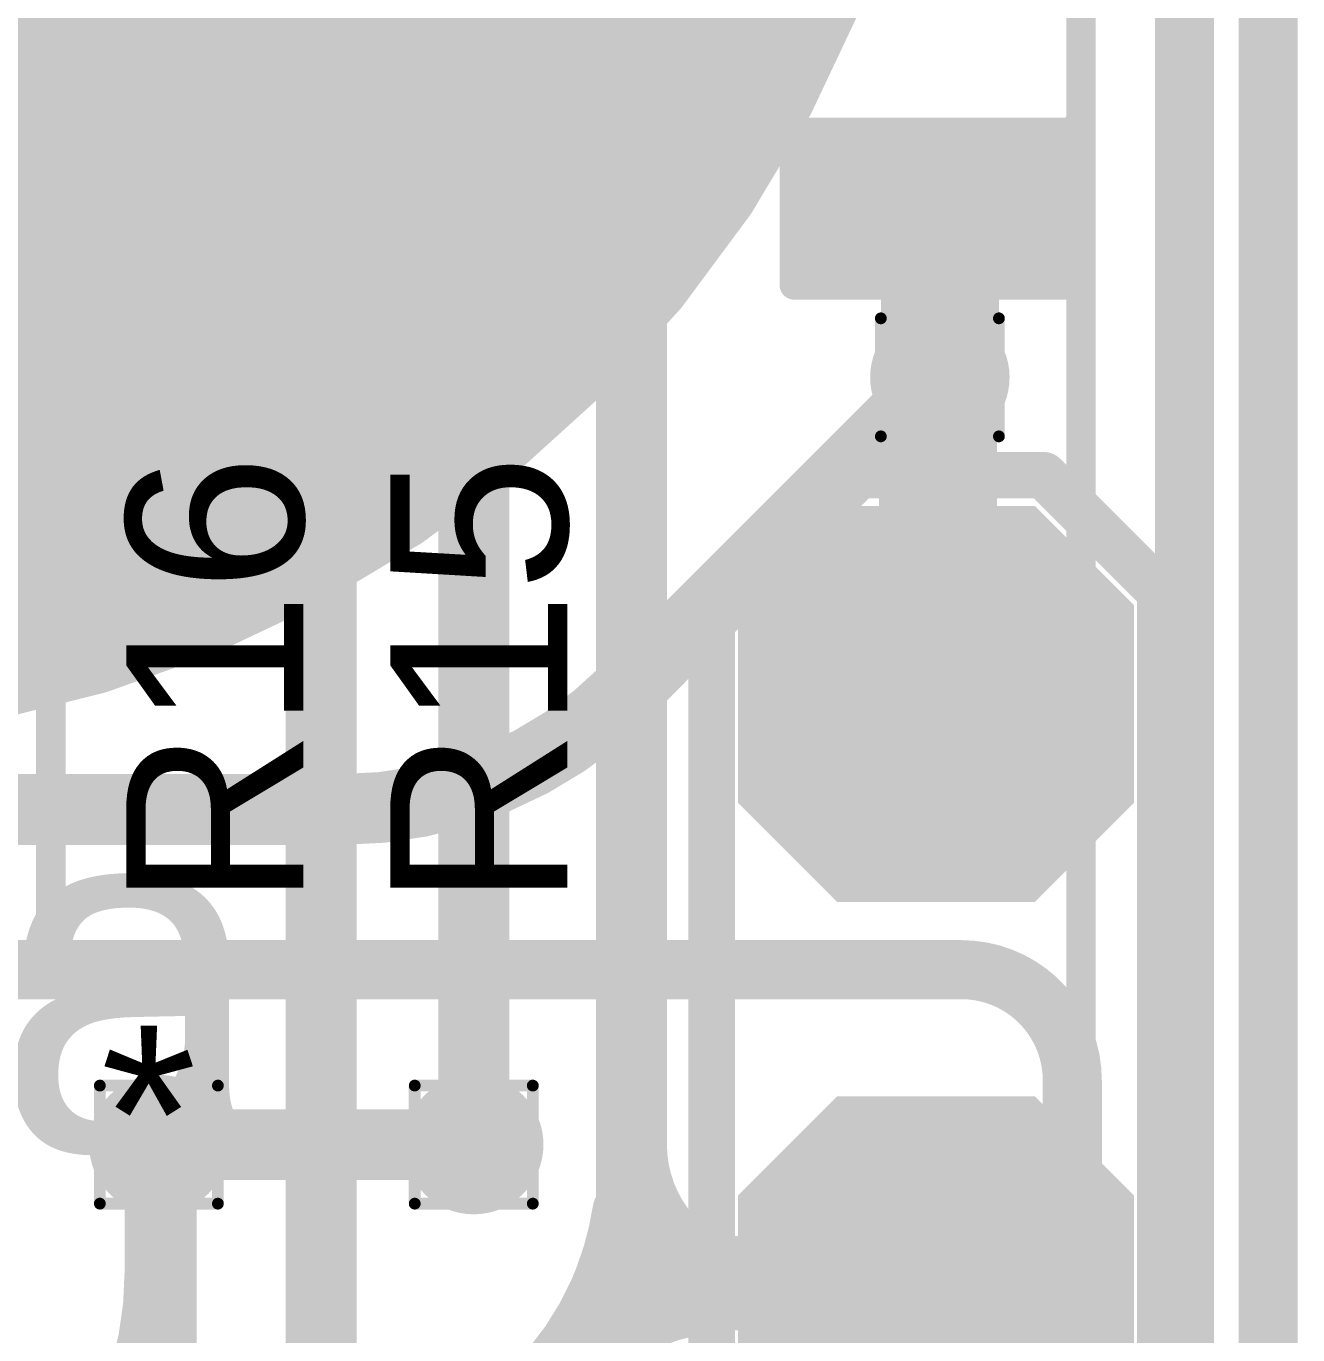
# Model space of a CAD drawing. Header units: inches. Extents: x -17 to 443, y -40 to 218.
# Drawn here: x 168.08 to 173.55, y 15.9 to 21.54 of the extents above; entities that cross this region are included whole.
import ezdxf

# ---------------------------------------------------------------- set-up
doc = ezdxf.new("R2010")
doc.units = ezdxf.units.IN
for name, color, linetype in [('Board Outline', 216, 'Continuous'), ('Bottom Layer', 5, 'Continuous'), ('Bottom Overlay', 54, 'Continuous'), ('Bottom Paste', 16, 'Continuous'), ('Bottom Solder', 6, 'Continuous'), ('Drill Drawing', 1, 'Continuous'), ('Fabrication', 76, 'Continuous'), ('Top Layer', 1, 'Continuous'), ('Top Overlay', 2, 'Continuous'), ('Top Paste', 8, 'Continuous'), ('Top Solder', 216, 'Continuous'), ('Via Holes', 16, 'Continuous')]:
    doc.layers.add(name, color=color, linetype=linetype)
doc.styles.add('Arial', font='', dxfattribs={"height": 0.2})
doc.styles.add('Arial Black_Bold', font='', dxfattribs={"height": 0.2})
doc.styles.get('Arial').set_extended_font_data('Arial')
doc.styles.get('Arial Black_Bold').set_extended_font_data('Arial Black', bold=True)

# ---------------------------------------------------------------- blocks, each defined once
blk = doc.blocks.new('SEMG_PAD_B_68')
at = {"layer": 'Bottom Layer'}
h = blk.add_hatch(color=5, dxfattribs=at)
edge = h.paths.add_edge_path()
edge.add_arc((0, -9.9872), 5, 0, 360)
at = {"layer": 'Bottom Paste'}
h = blk.add_hatch(color=16, dxfattribs=at)
edge = h.paths.add_edge_path()
edge.add_arc((0, -9.9872), 5, 0, 360)
at = {"layer": 'Bottom Solder'}
h = blk.add_hatch(color=6, dxfattribs=at)
edge = h.paths.add_edge_path()
edge.add_arc((0, -9.9872), 5.1016, 0, 360)
at = {"layer": 'Bottom Overlay'}
blk.add_lwpolyline([(-5.6832, 10.9657, 0.127, 0.127, 0), (-5.6832, -10.9657, 0.127, 0.127, 0)], format="xyseb", dxfattribs=at)
blk = doc.blocks.new('LED_0603_201')
at = {"layer": 'Top Layer'}
for points in [[(-1, 0.5), (-0.5, 0.5), (-0.5, -0.5), (-1, -0.5)], [(0.5, 0.5), (1, 0.5), (1, -0.5), (0.5, -0.5)]]:
    blk.add_hatch(color=1, dxfattribs=at).paths.add_polyline_path(points)
at = {"layer": 'Top Overlay'}
blk.add_hatch(color=2, dxfattribs=at).paths.add_polyline_path([(1.1176, -0.6604), (1.7526, -0.6604), (1.7526, 0.6604), (1.1176, 0.6604)])
at = {"layer": 'Top Paste'}
for points in [[(-1, 0.5), (-0.5, 0.5), (-0.5, -0.5), (-1, -0.5)], [(0.5, 0.5), (1, 0.5), (1, -0.5), (0.5, -0.5)]]:
    blk.add_hatch(color=8, dxfattribs=at).paths.add_polyline_path(points)
at = {"layer": 'Top Solder'}
for points in [[(-1.1016, 0.6016), (-0.3984, 0.6016), (-0.3984, -0.6016), (-1.1016, -0.6016)], [(0.3984, 0.6016), (1.1016, 0.6016), (1.1016, -0.6016), (0.3984, -0.6016)]]:
    blk.add_hatch(color=216, dxfattribs=at).paths.add_polyline_path(points)
at = {"layer": 'Top Overlay'}
for points in [[(-1.1176, 0.6096, 0.127, 0.127, 0), (-0.4318, 0.6096, 0.127, 0.127, 0)], [(-1.1176, 0.6096, 0.127, 0.127, 0), (-1.1176, -0.6096, 0.127, 0.127, 0)], [(0.4318, 0.6096, 0.127, 0.127, 0), (1.1176, 0.6096, 0.127, 0.127, 0)], [(1.1176, 0.6096, 0.127, 0.127, 0), (1.1176, -0.6096, 0.127, 0.127, 0)], [(-1.1176, -0.6096, 0.127, 0.127, 0), (-0.4318, -0.6096, 0.127, 0.127, 0)], [(0.4318, -0.6096, 0.127, 0.127, 0), (1.1176, -0.6096, 0.127, 0.127, 0)]]:
    blk.add_lwpolyline(points, format="xyseb", dxfattribs=at)
for points in [[(-1.1494, 0.6096, 0.0635, 0.0635, 1), (-1.0858, 0.6096, 0.0635, 0.0635, 1)], [(-1.1494, 0.6096, 0.0635, 0.0635, 1), (-1.0858, 0.6096, 0.0635, 0.0635, 1)], [(-0.4636, 0.6096, 0.0635, 0.0635, 1), (-0.4001, 0.6096, 0.0635, 0.0635, 1)], [(0.4001, 0.6096, 0.0635, 0.0635, 1), (0.4636, 0.6096, 0.0635, 0.0635, 1)], [(1.0859, 0.6096, 0.0635, 0.0635, 1), (1.1494, 0.6096, 0.0635, 0.0635, 1)], [(1.0859, 0.6096, 0.0635, 0.0635, 1), (1.1494, 0.6096, 0.0635, 0.0635, 1)], [(-1.1494, -0.6096, 0.0635, 0.0635, 1), (-1.0858, -0.6096, 0.0635, 0.0635, 1)], [(-1.1494, -0.6096, 0.0635, 0.0635, 1), (-1.0858, -0.6096, 0.0635, 0.0635, 1)], [(-0.4636, -0.6096, 0.0635, 0.0635, 1), (-0.4001, -0.6096, 0.0635, 0.0635, 1)], [(0.4001, -0.6096, 0.0635, 0.0635, 1), (0.4636, -0.6096, 0.0635, 0.0635, 1)], [(1.0859, -0.6096, 0.0635, 0.0635, 1), (1.1494, -0.6096, 0.0635, 0.0635, 1)], [(1.0859, -0.6096, 0.0635, 0.0635, 1), (1.1494, -0.6096, 0.0635, 0.0635, 1)]]:
    blk.add_lwpolyline(points, format="xyseb", close=True, dxfattribs=at)
blk = doc.blocks.new('4_P___SMD_W____CON__215')
at = {"layer": 'Top Layer'}
for points in [[(0.375, 0.75), (-0.375, 0.75), (-0.75, 0.375), (-0.75, -0.375), (-0.375, -0.75), (0.375, -0.75), (0.75, -0.375), (0.75, 0.375)], [(2.915, 0.75), (2.165, 0.75), (1.79, 0.375), (1.79, -0.375), (2.165, -0.75), (2.915, -0.75), (3.29, -0.375), (3.29, 0.375)]]:
    blk.add_hatch(color=1, dxfattribs=at).paths.add_polyline_path(points)
at = {"layer": 'Top Paste'}
for points in [[(0.375, 0.75), (-0.375, 0.75), (-0.75, 0.375), (-0.75, -0.375), (-0.375, -0.75), (0.375, -0.75), (0.75, -0.375), (0.75, 0.375)], [(2.915, 0.75), (2.165, 0.75), (1.79, 0.375), (1.79, -0.375), (2.165, -0.75), (2.915, -0.75), (3.29, -0.375), (3.29, 0.375)]]:
    blk.add_hatch(color=8, dxfattribs=at).paths.add_polyline_path(points)
at = {"layer": 'Top Solder'}
for points in [[(0.4258, 0.8516), (-0.4258, 0.8516), (-0.8516, 0.4258), (-0.8516, -0.4258), (-0.4258, -0.8516), (0.4258, -0.8516), (0.8516, -0.4258), (0.8516, 0.4258)], [(2.9658, 0.8516), (2.1142, 0.8516), (1.6884, 0.4258), (1.6884, -0.4258), (2.1142, -0.8516), (2.9658, -0.8516), (3.3916, -0.4258), (3.3916, 0.4258)]]:
    blk.add_hatch(color=216, dxfattribs=at).paths.add_polyline_path(points)
at = {"layer": 'Top Overlay'}
for points in [[(-0.9846, 0.4632, 0.2, 0.2, 0), (-0.4826, 0.9652, 0.2, 0.2, 0)], [(-0.3797, 0.9652, 0.2, 0.2, 0), (-0.4826, 0.9652, 0.2, 0.2, 0)], [(8.102, 0.9652, 0.2, 0.2, 0), (-0.3797, 0.9652, 0.2, 0.2, 0)], [(-0.9846, -0.4716, 0.2, 0.2, 0), (-0.9846, 0.4632, 0.2, 0.2, 0)], [(-0.491, -0.9652, 0.2, 0.2, 0), (-0.9846, -0.4716, 0.2, 0.2, 0)], [(8.1165, -0.9652, 0.2, 0.2, 0), (-0.491, -0.9652, 0.2, 0.2, 0)]]:
    blk.add_lwpolyline(points, format="xyseb", dxfattribs=at)
for points in [[(-0.5326, 0.9652, 0.1, 0.1, 1), (-0.4326, 0.9652, 0.1, 0.1, 1)], [(-0.5326, 0.9652, 0.1, 0.1, 1), (-0.4326, 0.9652, 0.1, 0.1, 1)], [(-0.4297, 0.9652, 0.1, 0.1, 1), (-0.3297, 0.9652, 0.1, 0.1, 1)], [(-0.4297, 0.9652, 0.1, 0.1, 1), (-0.3297, 0.9652, 0.1, 0.1, 1)], [(-1.0346, 0.4632, 0.1, 0.1, 1), (-0.9346, 0.4632, 0.1, 0.1, 1)], [(-1.0346, 0.4632, 0.1, 0.1, 1), (-0.9346, 0.4632, 0.1, 0.1, 1)], [(-1.0346, -0.4716, 0.1, 0.1, 1), (-0.9346, -0.4716, 0.1, 0.1, 1)], [(-1.0346, -0.4716, 0.1, 0.1, 1), (-0.9346, -0.4716, 0.1, 0.1, 1)], [(-0.541, -0.9652, 0.1, 0.1, 1), (-0.441, -0.9652, 0.1, 0.1, 1)], [(-0.541, -0.9652, 0.1, 0.1, 1), (-0.441, -0.9652, 0.1, 0.1, 1)]]:
    blk.add_lwpolyline(points, format="xyseb", close=True, dxfattribs=at)

msp = doc.modelspace()

# ---------------------------------------------------------------- hatches: boundary and pattern name
at = {"layer": 'Bottom Layer'}
h = msp.add_hatch(color=5, dxfattribs=at)
edge = h.paths.add_edge_path()
edge.add_arc((172.008, 20.025), 0.3, 0, 360)
h = msp.add_hatch(color=5, dxfattribs=at)
edge = h.paths.add_edge_path()
edge.add_arc((168.6473, 16.7235), 0.3, 0, 360)
h = msp.add_hatch(color=5, dxfattribs=at)
edge = h.paths.add_edge_path()
edge.add_arc((170.0023, 16.7235), 0.3, 0, 360)
at = {"layer": 'Top Layer'}
h = msp.add_hatch(color=1, dxfattribs=at)
edge = h.paths.add_edge_path()
edge.add_arc((172.008, 20.025), 0.3, 0, 360)
h = msp.add_hatch(color=1, dxfattribs=at)
edge = h.paths.add_edge_path()
edge.add_arc((168.6473, 16.7235), 0.3, 0, 360)
h = msp.add_hatch(color=1, dxfattribs=at)
edge = h.paths.add_edge_path()
edge.add_arc((170.0023, 16.7235), 0.3, 0, 360)
at = {"layer": 'Via Holes'}
h = msp.add_hatch(color=7, dxfattribs=at)
edge = h.paths.add_edge_path()
edge.add_arc((172.008, 20.025), 0.15, 0, 360)
h = msp.add_hatch(color=7, dxfattribs=at)
edge = h.paths.add_edge_path()
edge.add_arc((168.6473, 16.7235), 0.15, 0, 360)
h = msp.add_hatch(color=7, dxfattribs=at)
edge = h.paths.add_edge_path()
edge.add_arc((170.0023, 16.7235), 0.15, 0, 360)

# ---------------------------------------------------------------- linework, layer by layer
at = {"layer": 'Board Outline'}
msp.add_lwpolyline([(173.4213, 24.5039, 0.127, 0.127, 0), (173.4213, 2.6482, 0.127, 0.127, 0)], format="xyseb", dxfattribs=at)
at = {"layer": 'Bottom Layer'}
for points in [[(173.0606, 10.2694, 0.254, 0.254, 0), (173.0606, 23.1368, 0.254, 0.254, 0)], [(170.6556, 18.6725, 0.3048, 0.3048, 0), (172.008, 20.025, 0.3048, 0.3048, 0)], [(170.6556, 18.6725, 0.3048, 0.3048, -0.198867), (169.4348, 18.1657, 0.3048, 0.3048, 0)], [(167.6861, 18.1657, 0.3048, 0.3048, 0), (168.3209, 18.1657, 0.3048, 0.3048, 0)], [(168.3209, 18.1657, 0.3048, 0.3048, 0), (169.433, 18.1657, 0.3048, 0.3048, 0)], [(169.433, 18.1657, 0.3048, 0.3048, 0), (169.4348, 18.1657, 0.3048, 0.3048, 0)], [(167.5952, 17.4763, 0.254, 0.254, 0), (172.1008, 17.4763, 0.254, 0.254, 0)], [(172.1008, 17.4763, 0.254, 0.254, -0.414214), (172.578, 16.9992, 0.254, 0.254, 0)], [(172.578, 11.6947, 0.254, 0.254, 0), (172.578, 16.9992, 0.254, 0.254, 0)], [(168.6473, 16.7235, 0.3048, 0.3048, 0), (170.0023, 16.7235, 0.3048, 0.3048, 0)]]:
    msp.add_lwpolyline(points, format="xyseb", dxfattribs=at)
for points in [[(171.9318, 20.025, 0.1524, 0.1524, 1), (172.0842, 20.025, 0.1524, 0.1524, 1)], [(170.5794, 18.6725, 0.1524, 0.1524, 1), (170.7318, 18.6725, 0.1524, 0.1524, 1)], [(170.5794, 18.6725, 0.1524, 0.1524, 1), (170.7318, 18.6725, 0.1524, 0.1524, 1)], [(168.2447, 18.1657, 0.1524, 0.1524, 1), (168.3971, 18.1657, 0.1524, 0.1524, 1)], [(168.2447, 18.1657, 0.1524, 0.1524, 1), (168.3971, 18.1657, 0.1524, 0.1524, 1)], [(169.3568, 18.1657, 0.1524, 0.1524, 1), (169.5092, 18.1657, 0.1524, 0.1524, 1)], [(169.3568, 18.1657, 0.1524, 0.1524, 1), (169.5092, 18.1657, 0.1524, 0.1524, 1)], [(169.3586, 18.1657, 0.1524, 0.1524, 1), (169.511, 18.1657, 0.1524, 0.1524, 1)], [(169.3586, 18.1657, 0.1524, 0.1524, 1), (169.511, 18.1657, 0.1524, 0.1524, 1)], [(172.0373, 17.4763, 0.127, 0.127, 1), (172.1643, 17.4763, 0.127, 0.127, 1)], [(172.0373, 17.4763, 0.127, 0.127, 1), (172.1643, 17.4763, 0.127, 0.127, 1)], [(172.5145, 16.9992, 0.127, 0.127, 1), (172.6415, 16.9992, 0.127, 0.127, 1)], [(172.5145, 16.9992, 0.127, 0.127, 1), (172.6415, 16.9992, 0.127, 0.127, 1)], [(168.5711, 16.7235, 0.1524, 0.1524, 1), (168.7235, 16.7235, 0.1524, 0.1524, 1)], [(169.9261, 16.7235, 0.1524, 0.1524, 1), (170.0785, 16.7235, 0.1524, 0.1524, 1)]]:
    msp.add_lwpolyline(points, format="xyseb", close=True, dxfattribs=at)
at = {"layer": 'Drill Drawing'}
for points in [[(171.754, 20.279, 0.0508, 0.0508, 0), (172.262, 20.279, 0.0508, 0.0508, 0)], [(171.754, 19.771, 0.0508, 0.0508, 0), (171.754, 20.279, 0.0508, 0.0508, 0)], [(172.262, 19.771, 0.0508, 0.0508, 0), (172.262, 20.279, 0.0508, 0.0508, 0)], [(171.754, 19.771, 0.0508, 0.0508, 0), (172.262, 19.771, 0.0508, 0.0508, 0)], [(168.3933, 16.9775, 0.0508, 0.0508, 0), (168.9013, 16.9775, 0.0508, 0.0508, 0)], [(168.3933, 16.4695, 0.0508, 0.0508, 0), (168.3933, 16.9775, 0.0508, 0.0508, 0)], [(168.9013, 16.4695, 0.0508, 0.0508, 0), (168.9013, 16.9775, 0.0508, 0.0508, 0)], [(169.7483, 16.9775, 0.0508, 0.0508, 0), (170.2563, 16.9775, 0.0508, 0.0508, 0)], [(169.7483, 16.4695, 0.0508, 0.0508, 0), (169.7483, 16.9775, 0.0508, 0.0508, 0)], [(170.2563, 16.4695, 0.0508, 0.0508, 0), (170.2563, 16.9775, 0.0508, 0.0508, 0)], [(168.3933, 16.4695, 0.0508, 0.0508, 0), (168.9013, 16.4695, 0.0508, 0.0508, 0)], [(169.7483, 16.4695, 0.0508, 0.0508, 0), (170.2563, 16.4695, 0.0508, 0.0508, 0)]]:
    msp.add_lwpolyline(points, format="xyseb", dxfattribs=at)
for points in [[(171.7413, 20.279, 0.0254, 0.0254, 1), (171.7667, 20.279, 0.0254, 0.0254, 1)], [(171.7413, 20.279, 0.0254, 0.0254, 1), (171.7667, 20.279, 0.0254, 0.0254, 1)], [(172.2493, 20.279, 0.0254, 0.0254, 1), (172.2747, 20.279, 0.0254, 0.0254, 1)], [(172.2493, 20.279, 0.0254, 0.0254, 1), (172.2747, 20.279, 0.0254, 0.0254, 1)], [(171.7413, 19.771, 0.0254, 0.0254, 1), (171.7667, 19.771, 0.0254, 0.0254, 1)], [(171.7413, 19.771, 0.0254, 0.0254, 1), (171.7667, 19.771, 0.0254, 0.0254, 1)], [(172.2493, 19.771, 0.0254, 0.0254, 1), (172.2747, 19.771, 0.0254, 0.0254, 1)], [(172.2493, 19.771, 0.0254, 0.0254, 1), (172.2747, 19.771, 0.0254, 0.0254, 1)], [(168.3806, 16.9775, 0.0254, 0.0254, 1), (168.406, 16.9775, 0.0254, 0.0254, 1)], [(168.3806, 16.9775, 0.0254, 0.0254, 1), (168.406, 16.9775, 0.0254, 0.0254, 1)], [(168.8886, 16.9775, 0.0254, 0.0254, 1), (168.914, 16.9775, 0.0254, 0.0254, 1)], [(168.8886, 16.9775, 0.0254, 0.0254, 1), (168.914, 16.9775, 0.0254, 0.0254, 1)], [(169.7356, 16.9775, 0.0254, 0.0254, 1), (169.761, 16.9775, 0.0254, 0.0254, 1)], [(169.7356, 16.9775, 0.0254, 0.0254, 1), (169.761, 16.9775, 0.0254, 0.0254, 1)], [(170.2436, 16.9775, 0.0254, 0.0254, 1), (170.269, 16.9775, 0.0254, 0.0254, 1)], [(170.2436, 16.9775, 0.0254, 0.0254, 1), (170.269, 16.9775, 0.0254, 0.0254, 1)], [(168.3806, 16.4695, 0.0254, 0.0254, 1), (168.406, 16.4695, 0.0254, 0.0254, 1)], [(168.3806, 16.4695, 0.0254, 0.0254, 1), (168.406, 16.4695, 0.0254, 0.0254, 1)], [(168.8886, 16.4695, 0.0254, 0.0254, 1), (168.914, 16.4695, 0.0254, 0.0254, 1)], [(168.8886, 16.4695, 0.0254, 0.0254, 1), (168.914, 16.4695, 0.0254, 0.0254, 1)], [(169.7356, 16.4695, 0.0254, 0.0254, 1), (169.761, 16.4695, 0.0254, 0.0254, 1)], [(169.7356, 16.4695, 0.0254, 0.0254, 1), (169.761, 16.4695, 0.0254, 0.0254, 1)], [(170.2436, 16.4695, 0.0254, 0.0254, 1), (170.269, 16.4695, 0.0254, 0.0254, 1)], [(170.2436, 16.4695, 0.0254, 0.0254, 1), (170.269, 16.4695, 0.0254, 0.0254, 1)]]:
    msp.add_lwpolyline(points, format="xyseb", close=True, dxfattribs=at)
at = {"layer": 'Fabrication'}
msp.add_lwpolyline([(171.9319, 23.576, 0.254, 0.254, 1), (161.9319, 23.576, 0.254, 0.254, 1)], format="xyseb", close=True, dxfattribs=at)
msp.add_lwpolyline([(173.4213, 24.5039, 0.254, 0.254, 0), (173.4213, 2.6482, 0.254, 0.254, 0)], format="xyseb", dxfattribs=at)
at = {"layer": 'Top Layer'}
for points in [[(170.681, 16.7235, 0.3048, 0.3048, 0), (170.681, 22.544, 0.3048, 0.3048, 0)], [(170.0023, 21.2863, 0.3048, 0.3048, 0), (170.0023, 22.1905, 0.3048, 0.3048, 0)], [(169.3458, 10.7468, 0.3048, 0.3048, 0), (169.3458, 21.9621, 0.3048, 0.3048, 0)], [(170.0023, 21.2863, 0.3048, 0.3048, 0), (170.0023, 16.7235, 0.3048, 0.3048, 0)], [(172.008, 20.025, 0.508, 0.508, 0), (172.008, 20.7737, 0.508, 0.508, 0)], [(171.9914, 20.7903, 0.3048, 0.3048, 0), (172.008, 20.7737, 0.3048, 0.3048, 0)], [(171.9997, 18.6278, 0.508, 0.508, 0), (171.9997, 20.0167, 0.508, 0.508, 0)], [(171.9997, 20.0167, 0.3048, 0.3048, 0), (172.008, 20.025, 0.3048, 0.3048, 0)], [(171.9914, 18.6195, 0.3048, 0.3048, 0), (171.9997, 18.6278, 0.3048, 0.3048, 0)], [(168.6522, 16.1748, 0.3048, 0.3048, 0), (168.6522, 16.7187, 0.3048, 0.3048, 0)], [(168.6571, 14.5999, 0.3048, 0.3048, 0), (168.6571, 16.7138, 0.3048, 0.3048, 0)], [(170.681, 16.1993, 0.3048, 0.3048, 0), (170.681, 16.7235, 0.3048, 0.3048, 0)], [(170.9152, 16.241, 0.3048, 0.3048, -0.229832), (170.681, 16.7235, 0.3048, 0.3048, 0)], [(170.6649, 16.4331, 0.3048, 0.3048, -0.052414), (170.5907, 16.1513, 0.3048, 0.3048, 0)], [(171.5184, 16.0795, 0.3048, 0.3048, -0.198912), (170.6649, 16.4331, 0.3048, 0.3048, 0)], [(171.0146, 16.1772, 0.3048, 0.3048, -0.048222), (170.9152, 16.241, 0.3048, 0.3048, 0)], [(168.6522, 16.1748, 0.3048, 0.3048, -0.119178), (168.4788, 15.4575, 0.3048, 0.3048, 0)], [(170.5907, 16.1513, 0.3048, 0.3048, -0.013916), (170.5613, 16.0795, 0.3048, 0.3048, 0)], [(170.9457, 16.1772, 0.3048, 0.3048, 0), (171.0146, 16.1772, 0.3048, 0.3048, 0)], [(171.0146, 16.1772, 0.3048, 0.3048, 0), (171.2759, 16.1772, 0.3048, 0.3048, 0)], [(171.2414, 16.1117, 0.3048, 0.3048, -0.096989), (171.0146, 16.1772, 0.3048, 0.3048, 0)], [(170.5613, 16.0795, 0.3048, 0.3048, -0.092142), (170.2731, 15.6595, 0.3048, 0.3048, 0)], [(170.3392, 15.7305, 0.3048, 0.3048, -0.197528), (171.1882, 16.0795, 0.3048, 0.3048, 0)], [(171.1882, 16.0795, 0.3048, 0.3048, 0), (171.5184, 16.0795, 0.3048, 0.3048, 0)], [(171.2952, 16.1094, 0.3048, 0.3048, -0.021922), (171.2414, 16.1117, 0.3048, 0.3048, 0)], [(171.5184, 16.0795, 0.3048, 0.3048, 0), (171.9914, 16.0795, 0.3048, 0.3048, 0)]]:
    msp.add_lwpolyline(points, format="xyseb", dxfattribs=at)
for points in [[(169.9261, 21.2863, 0.1524, 0.1524, 1), (170.0785, 21.2863, 0.1524, 0.1524, 1)], [(169.9261, 21.2863, 0.1524, 0.1524, 1), (170.0785, 21.2863, 0.1524, 0.1524, 1)], [(171.881, 20.7737, 0.254, 0.254, 1), (172.135, 20.7737, 0.254, 0.254, 1)], [(171.9152, 20.7903, 0.1524, 0.1524, 1), (172.0676, 20.7903, 0.1524, 0.1524, 1)], [(171.9318, 20.7737, 0.1524, 0.1524, 1), (172.0842, 20.7737, 0.1524, 0.1524, 1)], [(171.881, 20.025, 0.254, 0.254, 1), (172.135, 20.025, 0.254, 0.254, 1)], [(171.8727, 20.0167, 0.254, 0.254, 1), (172.1267, 20.0167, 0.254, 0.254, 1)], [(171.9235, 20.0167, 0.1524, 0.1524, 1), (172.0759, 20.0167, 0.1524, 0.1524, 1)], [(171.9318, 20.025, 0.1524, 0.1524, 1), (172.0842, 20.025, 0.1524, 0.1524, 1)], [(171.8727, 18.6278, 0.254, 0.254, 1), (172.1267, 18.6278, 0.254, 0.254, 1)], [(171.9152, 18.6195, 0.1524, 0.1524, 1), (172.0676, 18.6195, 0.1524, 0.1524, 1)], [(171.9235, 18.6278, 0.1524, 0.1524, 1), (172.0759, 18.6278, 0.1524, 0.1524, 1)], [(168.576, 16.7187, 0.1524, 0.1524, 1), (168.7284, 16.7187, 0.1524, 0.1524, 1)], [(168.5809, 16.7138, 0.1524, 0.1524, 1), (168.7333, 16.7138, 0.1524, 0.1524, 1)], [(169.9261, 16.7235, 0.1524, 0.1524, 1), (170.0785, 16.7235, 0.1524, 0.1524, 1)], [(170.6048, 16.7235, 0.1524, 0.1524, 1), (170.7572, 16.7235, 0.1524, 0.1524, 1)], [(170.6048, 16.7235, 0.1524, 0.1524, 1), (170.7572, 16.7235, 0.1524, 0.1524, 1)], [(170.6048, 16.7235, 0.1524, 0.1524, 1), (170.7572, 16.7235, 0.1524, 0.1524, 1)], [(170.5887, 16.4331, 0.1524, 0.1524, 1), (170.7411, 16.4331, 0.1524, 0.1524, 1)], [(170.5887, 16.4331, 0.1524, 0.1524, 1), (170.7411, 16.4331, 0.1524, 0.1524, 1)], [(170.839, 16.241, 0.1524, 0.1524, 1), (170.9914, 16.241, 0.1524, 0.1524, 1)], [(170.839, 16.241, 0.1524, 0.1524, 1), (170.9914, 16.241, 0.1524, 0.1524, 1)], [(170.6048, 16.1993, 0.1524, 0.1524, 1), (170.7572, 16.1993, 0.1524, 0.1524, 1)], [(168.576, 16.1748, 0.1524, 0.1524, 1), (168.7284, 16.1748, 0.1524, 0.1524, 1)], [(168.576, 16.1748, 0.1524, 0.1524, 1), (168.7284, 16.1748, 0.1524, 0.1524, 1)], [(170.5145, 16.1513, 0.1524, 0.1524, 1), (170.6669, 16.1513, 0.1524, 0.1524, 1)], [(170.5145, 16.1513, 0.1524, 0.1524, 1), (170.6669, 16.1513, 0.1524, 0.1524, 1)], [(170.8695, 16.1772, 0.1524, 0.1524, 1), (171.0219, 16.1772, 0.1524, 0.1524, 1)], [(170.9384, 16.1772, 0.1524, 0.1524, 1), (171.0908, 16.1772, 0.1524, 0.1524, 1)], [(170.9384, 16.1772, 0.1524, 0.1524, 1), (171.0908, 16.1772, 0.1524, 0.1524, 1)], [(170.9384, 16.1772, 0.1524, 0.1524, 1), (171.0908, 16.1772, 0.1524, 0.1524, 1)], [(170.9384, 16.1772, 0.1524, 0.1524, 1), (171.0908, 16.1772, 0.1524, 0.1524, 1)], [(171.1997, 16.1772, 0.1524, 0.1524, 1), (171.3521, 16.1772, 0.1524, 0.1524, 1)], [(170.4851, 16.0795, 0.1524, 0.1524, 1), (170.6375, 16.0795, 0.1524, 0.1524, 1)], [(170.4851, 16.0795, 0.1524, 0.1524, 1), (170.6375, 16.0795, 0.1524, 0.1524, 1)], [(171.112, 16.0795, 0.1524, 0.1524, 1), (171.2644, 16.0795, 0.1524, 0.1524, 1)], [(171.112, 16.0795, 0.1524, 0.1524, 1), (171.2644, 16.0795, 0.1524, 0.1524, 1)], [(171.1652, 16.1117, 0.1524, 0.1524, 1), (171.3176, 16.1117, 0.1524, 0.1524, 1)], [(171.1652, 16.1117, 0.1524, 0.1524, 1), (171.3176, 16.1117, 0.1524, 0.1524, 1)], [(171.219, 16.1094, 0.1524, 0.1524, 1), (171.3714, 16.1094, 0.1524, 0.1524, 1)], [(171.4422, 16.0795, 0.1524, 0.1524, 1), (171.5946, 16.0795, 0.1524, 0.1524, 1)], [(171.4422, 16.0795, 0.1524, 0.1524, 1), (171.5946, 16.0795, 0.1524, 0.1524, 1)], [(171.4422, 16.0795, 0.1524, 0.1524, 1), (171.5946, 16.0795, 0.1524, 0.1524, 1)], [(171.9152, 16.0795, 0.1524, 0.1524, 1), (172.0676, 16.0795, 0.1524, 0.1524, 1)]]:
    msp.add_lwpolyline(points, format="xyseb", close=True, dxfattribs=at)
at = {"layer": 'Top Overlay'}
for points in [[(168.1824, 17.4271, 0.127, 0.127, 0), (168.1824, 19.7877, 0.127, 0.127, 0)], [(170.7028, 17.4271, 0.127, 0.127, 0), (170.7028, 19.7877, 0.127, 0.127, 0)], [(168.1824, 17.4271, 0.127, 0.127, 0), (170.7028, 17.4271, 0.127, 0.127, 0)]]:
    msp.add_lwpolyline(points, format="xyseb", dxfattribs=at)
for points in [[(168.1507, 19.7877, 0.0635, 0.0635, 1), (168.2142, 19.7877, 0.0635, 0.0635, 1)], [(170.671, 19.7877, 0.0635, 0.0635, 1), (170.7345, 19.7877, 0.0635, 0.0635, 1)], [(168.1507, 17.4271, 0.0635, 0.0635, 1), (168.2142, 17.4271, 0.0635, 0.0635, 1)], [(168.1507, 17.4271, 0.0635, 0.0635, 1), (168.2142, 17.4271, 0.0635, 0.0635, 1)], [(170.671, 17.4271, 0.0635, 0.0635, 1), (170.7345, 17.4271, 0.0635, 0.0635, 1)], [(170.671, 17.4271, 0.0635, 0.0635, 1), (170.7345, 17.4271, 0.0635, 0.0635, 1)]]:
    msp.add_lwpolyline(points, format="xyseb", close=True, dxfattribs=at)

# ---------------------------------------------------------------- block references
for name, p, rotation in [('SEMG_PAD_B_68', (166.9319, 13.5889), 180), ('LED_0603_201', (171.9914, 21.5403), 90), ('4_P___SMD_W____CON__215', (171.9914, 18.6195), 270)]:
    msp.add_blockref(name, p, dxfattribs=dict(rotation=rotation))

# ---------------------------------------------------------------- texts
at = {"layer": 'Fabrication', "style": 'Arial'}
msp.add_text('Material', height=1.524, rotation=360, dxfattribs=at).set_placement((162.0171, 16.6995))
at = {"layer": 'Top Overlay'}
for s, height, style, p in [('LED3', 1.27, 'Arial Black_Bold', (170.8922, 20.5327)), ('R16', 0.762, 'Arial', (169.2691, 17.7413)), ('R15', 0.762, 'Arial', (170.4051, 17.7413))]:
    msp.add_text(s, height=height, rotation=90, dxfattribs=dict(at, style=style)).set_placement(p)
at = {"layer": 'Top Overlay', "style": 'Arial'}
msp.add_text('*', height=0.762, dxfattribs=at).set_placement((168.396, 16.4736))

doc.saveas('drawing.dxf')
